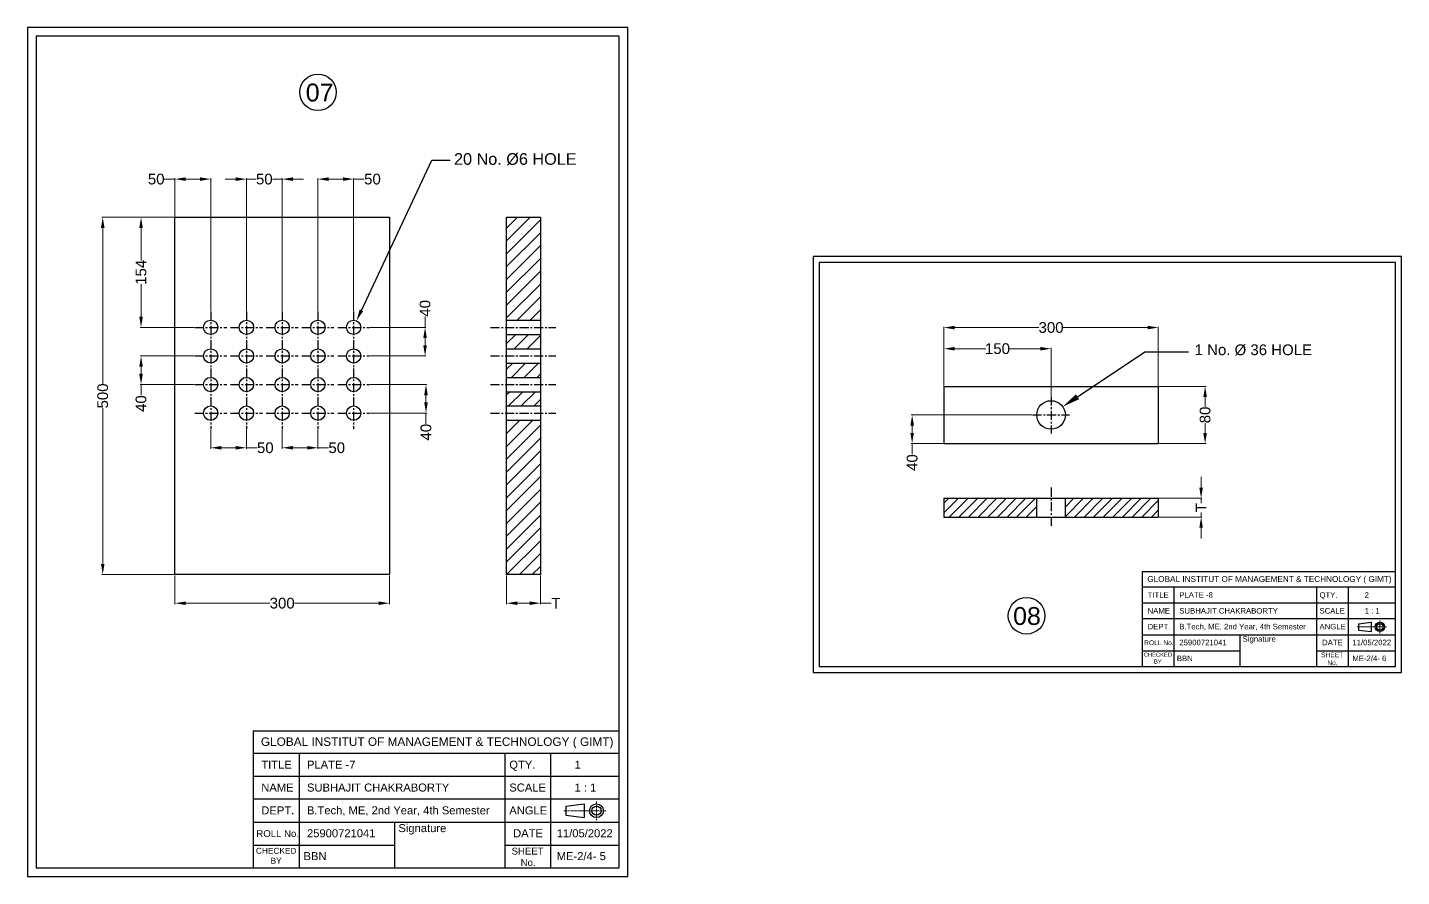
# Model space of a CAD drawing. Header units: millimetres. Extents: x 215 to 15965, y -6575 to 857.
# Drawn here: x 10127 to 12050, y -6526 to -5338 of the extents above; entities that cross this region are included whole.
import ezdxf
from ezdxf import colors
from ezdxf.entities.mleader import LeaderData, LeaderLine
from ezdxf.math import Vec2, Vec3

# ---------------------------------------------------------------- set-up
doc = ezdxf.new("R2010")
doc.units = ezdxf.units.MM
doc.linetypes.add('CENTER', pattern=[50.8, 31.75, -6.35, 6.35, -6.35])
doc.styles.get("Standard").update_dxf_attribs({"font": 'arial.ttf'})
doc.dimstyles.new('BIJU SP. D-LINE', dxfattribs={"dimtxt": 6, "dimasz": 5.5, "dimexe": 1.25, "dimexo": 1, "dimtad": 0, "dimdec": 0, "dimdsep": 46, "dimtxsty": 'Standard', "dimcen": 2.5, "dimclrd": 200, "dimclre": 200, "dimclrt": 256, "dimadec": 0, "dimazin": 0, "dimtm": 1e-09, "dimtfac": 1, "dimtdec": 0, "dimtmove": 0, "dimatfit": 3, "dimfxl": 0, "dimlwd": 13, "dimlwe": 13, "dimarcsym": 0})

# ---------------------------------------------------------------- blocks, each defined once
blk = doc.blocks.new('*D586')
at = {"color": 200, "lineweight": 13, "transparency": 16777216}
for p, q in [((11409.2, -5839.6), (11409.2, -5757.1)), ((11424.2, -5758.3), (11542, -5758.3)), ((11694.2, -5758.3), (11576.3, -5758.3)), ((11709.2, -5839.6), (11709.2, -5757.1))]:
    blk.add_line(p, q, dxfattribs=at)
at = {"color": 200, "transparency": 16777216}
for points in [[(11424.2, -5755.8), (11424.2, -5760.8), (11409.2, -5758.3)], [(11694.2, -5755.8), (11694.2, -5760.8), (11709.2, -5758.3)]]:
    blk.add_solid(points, dxfattribs=at)
at = {"layer": 'Defpoints', "color": 0, "transparency": 16777216}
for p in [(11709.2, -5758.3), (11409.2, -5840.6), (11709.2, -5840.6)]:
    blk.add_point(p, dxfattribs=at)
at = {"transparency": 16777216, "insert": (11559.2, -5758.3), "char_height": 15, "attachment_point": 5}
blk.add_mtext('300', dxfattribs=at)
blk = doc.blocks.new('*D587')
at = {"color": 200, "lineweight": 13, "transparency": 16777216}
for p, q in [((11710.2, -5840.6), (11776.1, -5840.6)), ((11774.8, -5855.6), (11774.8, -5869.2)), ((11774.8, -5905.6), (11774.8, -5891.9)), ((11710.2, -5920.6), (11776.1, -5920.6))]:
    blk.add_line(p, q, dxfattribs=at)
at = {"color": 200, "transparency": 16777216}
for points in [[(11772.3, -5855.6), (11777.3, -5855.6), (11774.8, -5840.6)], [(11772.3, -5905.6), (11777.3, -5905.6), (11774.8, -5920.6)]]:
    blk.add_solid(points, dxfattribs=at)
at = {"layer": 'Defpoints', "color": 0, "transparency": 16777216}
for p in [(11709.2, -5840.6), (11709.2, -5920.6), (11774.8, -5920.6)]:
    blk.add_point(p, dxfattribs=at)
at = {"transparency": 16777216, "insert": (11774.8, -5880.6), "char_height": 15, "attachment_point": 5, "rotation": 90}
blk.add_mtext('80', dxfattribs=at)
blk = doc.blocks.new('*D588')
at = {"color": 200, "lineweight": 13, "transparency": 16777216}
for p, q in [((11409.2, -5839.6), (11409.2, -5786.6)), ((11424.2, -5787.9), (11467.7, -5787.9)), ((11544.2, -5787.9), (11500.6, -5787.9)), ((11559.2, -5853.6), (11559.2, -5786.6))]:
    blk.add_line(p, q, dxfattribs=at)
at = {"color": 200, "transparency": 16777216}
for points in [[(11424.2, -5785.4), (11424.2, -5790.4), (11409.2, -5787.9)], [(11544.2, -5785.4), (11544.2, -5790.4), (11559.2, -5787.9)]]:
    blk.add_solid(points, dxfattribs=at)
at = {"layer": 'Defpoints', "color": 0, "transparency": 16777216}
for p in [(11559.2, -5787.9), (11409.2, -5840.6), (11559.2, -5854.6)]:
    blk.add_point(p, dxfattribs=at)
at = {"transparency": 16777216, "insert": (11484.2, -5787.9), "char_height": 15, "attachment_point": 5}
blk.add_mtext('150', dxfattribs=at)
blk = doc.blocks.new('*D589')
at = {"color": 200, "lineweight": 13, "transparency": 16777216}
for p, q in [((11532.2, -5880.6), (11363.6, -5880.6)), ((11364.8, -5895.6), (11364.8, -5905.6)), ((11408.2, -5920.6), (11363.6, -5920.6)), ((11364.8, -5920.6), (11364.8, -5935.6))]:
    blk.add_line(p, q, dxfattribs=at)
at = {"color": 200, "transparency": 16777216}
for points in [[(11362.3, -5895.6), (11367.3, -5895.6), (11364.8, -5880.6)], [(11362.3, -5905.6), (11367.3, -5905.6), (11364.8, -5920.6)]]:
    blk.add_solid(points, dxfattribs=at)
at = {"layer": 'Defpoints', "color": 0, "transparency": 16777216}
for p in [(11533.2, -5880.6), (11364.8, -5920.6), (11409.2, -5920.6)]:
    blk.add_point(p, dxfattribs=at)
at = {"transparency": 16777216, "insert": (11364.8, -5947.2), "char_height": 15, "attachment_point": 5, "rotation": 90}
blk.add_mtext('40', dxfattribs=at)
blk = doc.blocks.new('*D590')
at = {"color": 200, "lineweight": 13, "transparency": 16777216}
for p, q in [((11769.2, -5982.2), (11769.2, -5967.2)), ((11710.2, -5997.2), (11770.4, -5997.2)), ((11769.2, -5997.2), (11769.2, -6003.8)), ((11769.2, -6023.5), (11769.2, -6016.9)), ((11710.2, -6023.5), (11770.4, -6023.5)), ((11769.2, -6038.5), (11769.2, -6053.5))]:
    blk.add_line(p, q, dxfattribs=at)
at = {"color": 200, "transparency": 16777216}
for points in [[(11766.7, -5982.2), (11771.7, -5982.2), (11769.2, -5997.2)], [(11766.7, -6038.5), (11771.7, -6038.5), (11769.2, -6023.5)]]:
    blk.add_solid(points, dxfattribs=at)
at = {"layer": 'Defpoints', "color": 0, "transparency": 16777216}
for p in [(11709.2, -5997.2), (11709.2, -6023.5), (11769.2, -6023.5)]:
    blk.add_point(p, dxfattribs=at)
at = {"transparency": 16777216, "insert": (11769.2, -6010.3), "char_height": 15, "attachment_point": 5, "rotation": 90}
blk.add_mtext('T', dxfattribs=at)
blk = doc.blocks.new('A$C332B4CF9')
for p, q in [((664, 204), (664, 12)), ((664, 204), (1176, 204)), ((1176, 12), (1176, 204)), ((1176, 172), (664, 172)), ((728, 172), (728, 12)), ((1016, 172), (1016, 12)), ((1080, 172), (1080, 12)), ((1176, 140), (664, 140)), ((1176, 108), (664, 108)), ((1101.4, 98.4), (1127, 101.6)), ((1101.4, 98.4), (1101.4, 85.6)), ((1101.4, 85.6), (1127, 82.4)), ((1127, 101.6), (1127, 82.4)), ((664, 76), (1176, 76)), ((862.1, 12), (862.1, 76)), ((664, 44), (862.1, 44)), ((1016, 44), (1176, 44)), ((664, 12), (1176, 12))]:
    blk.add_line(p, q)
at = {"color": 6, "linetype": 'CENTER', "lineweight": 13, "ltscale": 0.1}
for p, q in [((1098.5, 92), (1157.8, 92)), ((1144.3, 105), (1144.3, 79))]:
    blk.add_line(p, q, dxfattribs=at)
at = {"color": 0}
for points in [[(1188, 0), (1188, 840), (0, 840), (0, 0)], [(1176, 12), (1176, 828), (12, 828), (12, 12)]]:
    blk.add_lwpolyline(points, close=True, dxfattribs=at)
for radius in [9.6, 6.4]:
    blk.add_circle((1144.3, 92), radius)
at = {"attachment_point": 1}
for s, width, insert, char_height in [('GLOBAL INSTITUT OF MANAGEMENT & TECHNOLOGY ( GIMT)', 597.904, (674.6, 194.6), 11.84), ('TITLE', 160, (675.2, 162.1), 11.2), ('PLATE -8', 95.926, (739.2, 162.1), 11.2), ('QTY.', 160, (1022.3, 162.1), 11.2), ('2', 160, (1113.6, 162.1), 11.2), ('NAME', 160, (675.2, 130.1), 11.2), ('SUBHAJIT CHAKRABORTY', 471.098, (739.2, 130.1), 11.2), ('SCALE', 160, (1022.3, 130.1), 11.2), ('1 : 1', 160, (1113.6, 130.1), 11.2), ('DEPT.', 160, (675.2, 98.1), 11.2), ('B.Tech, ME, 2nd Year, 4th Semester ', 499.147, (739.1, 98.2), 11.2), ('ANGLE', 160, (1022.3, 98.1), 11.2), ('ROLL No.', 160, (668.3, 64.8), 9.6), ('25900721041', 160, (739.2, 66.1), 11.2), ('Signature ', 160, (867.1, 73.3), 11.2), ('DATE', 160, (1027.6, 66.1), 11.2), ('11/05/2022', 160, (1088.7, 66.1), 11.2), ('\\pi-17.774;CHECKED\\P\\pi2.7621;BY', 20.087, (685.4, 40.1), 8.32), ('BBN', 160, (734.3, 34.1), 11.2), ('\\pi-14.14871,t110.65129;SHEET \\P\\pi-1.56917,t123.23083;No.', 15.544, (1039.7, 40.3), 9.6), ('ME-2/4- 6', 160, (1088.7, 34.1), 11.2)]:
    blk.add_mtext_dynamic_manual_height_columns(s, width=width, gutter_width=12.5, heights=[0], dxfattribs=dict(at, insert=insert, char_height=char_height))
blk = doc.blocks.new('A$C68CB23D7')
for p, q in [((304, 192), (304, 0)), ((304, 192), (816, 192)), ((816, 0), (816, 192)), ((816, 160), (304, 160)), ((368, 160), (368, 0)), ((656, 160), (656, 0)), ((720, 160), (720, 0)), ((816, 128), (304, 128)), ((816, 96), (304, 96)), ((741.4, 86.4), (767, 89.6)), ((741.4, 86.4), (741.4, 73.6)), ((767, 89.6), (767, 70.4)), ((304, 64), (816, 64)), ((502.1, 0), (502.1, 64)), ((741.4, 73.6), (767, 70.4)), ((304, 32), (502.1, 32)), ((656, 32), (816, 32)), ((304, 0), (816, 0))]:
    blk.add_line(p, q)
at = {"color": 6, "linetype": 'CENTER', "lineweight": 13, "ltscale": 0.1}
for p, q in [((738.5, 80), (797.8, 80)), ((784.3, 93), (784.3, 67))]:
    blk.add_line(p, q, dxfattribs=at)
at = {"color": 0}
for points in [[(-12, -12), (828, -12), (828, 1176), (-12, 1176)], [(0, 0), (816, 0), (816, 1164), (0, 1164)]]:
    blk.add_lwpolyline(points, close=True, dxfattribs=at)
for radius in [9.6, 6.4]:
    blk.add_circle((784.3, 80), radius)
at = {"attachment_point": 1}
for s, width, insert, char_height in [('GLOBAL INSTITUT OF MANAGEMENT & TECHNOLOGY ( GIMT)', 597.904, (314.6, 182.6), 11.84), ('TITLE', 160, (315.2, 150.1), 11.2), ('PLATE -7', 95.926, (379.2, 150.1), 11.2), ('QTY.', 160, (662.3, 150.1), 11.2), ('1', 160, (753.6, 150.1), 11.2), ('NAME', 160, (315.2, 118.1), 11.2), ('SUBHAJIT CHAKRABORTY', 471.098, (379.2, 118.1), 11.2), ('SCALE', 160, (662.3, 118.1), 11.2), ('1 : 1', 160, (753.6, 118.1), 11.2), ('DEPT.', 160, (315.2, 86.1), 11.2), ('B.Tech, ME, 2nd Year, 4th Semester ', 499.147, (379.1, 86.2), 11.2), ('ANGLE', 160, (662.3, 86.1), 11.2), ('Signature ', 160, (507.1, 61.3), 11.2), ('ROLL No.', 160, (308.3, 52.8), 9.6), ('25900721041', 160, (379.2, 54.1), 11.2), ('DATE', 160, (667.6, 54.1), 11.2), ('11/05/2022', 160, (728.7, 54.1), 11.2), ('\\pi-17.774;CHECKED\\P\\pi2.7621;BY', 20.087, (325.4, 28.1), 8.32), ('BBN', 160, (374.3, 22.1), 11.2), ('\\pi-14.14871,t110.65129;SHEET \\P\\pi-1.56917,t123.23083;No.', 15.544, (679.7, 28.3), 9.6), ('ME-2/4- 5', 160, (728.7, 22.1), 11.2)]:
    blk.add_mtext_dynamic_manual_height_columns(s, width=width, gutter_width=12.5, heights=[0], dxfattribs=dict(at, insert=insert, char_height=char_height))
blk = doc.blocks.new('*D593')
at = {"color": 200, "lineweight": 13, "transparency": 16777216}
for p, q in [((10332.1, -5604), (10284.4, -5604)), ((10285.6, -5619), (10285.6, -5664.6)), ((10285.6, -5743), (10285.6, -5697.5)), ((10359.8, -5758), (10284.4, -5758))]:
    blk.add_line(p, q, dxfattribs=at)
at = {"color": 200, "transparency": 16777216}
for points in [[(10283.1, -5619), (10288.1, -5619), (10285.6, -5604)], [(10283.1, -5743), (10288.1, -5743), (10285.6, -5758)]]:
    blk.add_solid(points, dxfattribs=at)
at = {"layer": 'Defpoints', "color": 0, "transparency": 16777216}
for p in [(10333.1, -5604), (10285.6, -5758), (10360.8, -5758)]:
    blk.add_point(p, dxfattribs=at)
at = {"transparency": 16777216, "insert": (10285.6, -5681), "char_height": 15, "attachment_point": 5, "rotation": 90}
blk.add_mtext('154', dxfattribs=at)
blk = doc.blocks.new('*D594')
at = {"color": 200, "lineweight": 13, "transparency": 16777216}
for p, q in [((10683.1, -5758), (10683.1, -5743)), ((10606.5, -5758), (10684.4, -5758)), ((10683.1, -5783), (10683.1, -5773)), ((10606.5, -5798), (10684.4, -5798))]:
    blk.add_line(p, q, dxfattribs=at)
at = {"color": 200, "transparency": 16777216}
for points in [[(10680.6, -5773), (10685.6, -5773), (10683.1, -5758)], [(10680.6, -5783), (10685.6, -5783), (10683.1, -5798)]]:
    blk.add_solid(points, dxfattribs=at)
at = {"layer": 'Defpoints', "color": 0, "transparency": 16777216}
for p in [(10605.5, -5758), (10605.5, -5798), (10683.1, -5798)]:
    blk.add_point(p, dxfattribs=at)
at = {"transparency": 16777216, "insert": (10683.1, -5731.4), "char_height": 15, "attachment_point": 5, "rotation": 90}
blk.add_mtext('40', dxfattribs=at)
blk = doc.blocks.new('*D595')
at = {"color": 200, "lineweight": 13, "transparency": 16777216}
for p, q in [((10606.5, -5838), (10685.6, -5838)), ((10684.4, -5853), (10684.4, -5863)), ((10606.5, -5878), (10685.6, -5878)), ((10684.4, -5878), (10684.4, -5893))]:
    blk.add_line(p, q, dxfattribs=at)
at = {"color": 200, "transparency": 16777216}
for points in [[(10681.9, -5853), (10686.9, -5853), (10684.4, -5838)], [(10681.9, -5863), (10686.9, -5863), (10684.4, -5878)]]:
    blk.add_solid(points, dxfattribs=at)
at = {"layer": 'Defpoints', "color": 0, "transparency": 16777216}
for p in [(10605.5, -5838), (10605.5, -5878), (10684.4, -5878)]:
    blk.add_point(p, dxfattribs=at)
at = {"transparency": 16777216, "insert": (10684.4, -5904.7), "char_height": 15, "attachment_point": 5, "rotation": 90}
blk.add_mtext('40', dxfattribs=at)
blk = doc.blocks.new('*D596')
at = {"color": 200, "lineweight": 13, "transparency": 16777216}
for p, q in [((10333.1, -5550.6), (10318.1, -5550.6)), ((10333.1, -5603), (10333.1, -5549.3)), ((10368.1, -5550.6), (10348.1, -5550.6)), ((10383.1, -5734.7), (10383.1, -5549.3))]:
    blk.add_line(p, q, dxfattribs=at)
at = {"color": 200, "transparency": 16777216}
for points in [[(10348.1, -5548.1), (10348.1, -5553.1), (10333.1, -5550.6)], [(10368.1, -5548.1), (10368.1, -5553.1), (10383.1, -5550.6)]]:
    blk.add_solid(points, dxfattribs=at)
at = {"layer": 'Defpoints', "color": 0, "transparency": 16777216}
for p in [(10383.1, -5550.6), (10333.1, -5604), (10383.1, -5735.7)]:
    blk.add_point(p, dxfattribs=at)
at = {"transparency": 16777216, "insert": (10306.8, -5550.6), "char_height": 15, "attachment_point": 5}
blk.add_mtext('50', dxfattribs=at)
blk = doc.blocks.new('*D597')
at = {"color": 200, "lineweight": 13, "transparency": 16777216}
for p, q in [((10418.1, -5550.6), (10403.1, -5550.6)), ((10433.1, -5734.7), (10433.1, -5549.3)), ((10433.1, -5550.6), (10446.8, -5550.6)), ((10483.1, -5550.6), (10469.5, -5550.6)), ((10483.1, -5734.7), (10483.1, -5549.3)), ((10498.1, -5550.6), (10513.1, -5550.6))]:
    blk.add_line(p, q, dxfattribs=at)
at = {"color": 200, "transparency": 16777216}
for points in [[(10418.1, -5548.1), (10418.1, -5553.1), (10433.1, -5550.6)], [(10498.1, -5548.1), (10498.1, -5553.1), (10483.1, -5550.6)]]:
    blk.add_solid(points, dxfattribs=at)
at = {"layer": 'Defpoints', "color": 0, "transparency": 16777216}
for p in [(10483.1, -5550.6), (10433.1, -5735.7), (10483.1, -5735.7)]:
    blk.add_point(p, dxfattribs=at)
at = {"transparency": 16777216, "insert": (10458.1, -5550.6), "char_height": 15, "attachment_point": 5}
blk.add_mtext('50', dxfattribs=at)
blk = doc.blocks.new('*D598')
at = {"color": 200, "lineweight": 13, "transparency": 16777216}
for p, q in [((10533.1, -5734.7), (10533.1, -5549.3)), ((10548.1, -5550.6), (10568.1, -5550.6)), ((10583.1, -5734.7), (10583.1, -5549.3)), ((10583.1, -5550.6), (10598.1, -5550.6))]:
    blk.add_line(p, q, dxfattribs=at)
at = {"color": 200, "transparency": 16777216}
for points in [[(10548.1, -5548.1), (10548.1, -5553.1), (10533.1, -5550.6)], [(10568.1, -5548.1), (10568.1, -5553.1), (10583.1, -5550.6)]]:
    blk.add_solid(points, dxfattribs=at)
at = {"layer": 'Defpoints', "color": 0, "transparency": 16777216}
for p in [(10583.1, -5550.6), (10533.1, -5735.7), (10583.1, -5735.7)]:
    blk.add_point(p, dxfattribs=at)
at = {"transparency": 16777216, "insert": (10609.5, -5550.6), "char_height": 15, "attachment_point": 5}
blk.add_mtext('50', dxfattribs=at)
blk = doc.blocks.new('*D599')
at = {"color": 200, "lineweight": 13, "transparency": 16777216}
for p, q in [((10333.1, -6105), (10333.1, -6145.3)), ((10633.1, -6105), (10633.1, -6145.3)), ((10348.1, -6144), (10466, -6144)), ((10618.1, -6144), (10500.3, -6144))]:
    blk.add_line(p, q, dxfattribs=at)
at = {"color": 200, "transparency": 16777216}
for points in [[(10348.1, -6141.5), (10348.1, -6146.5), (10333.1, -6144)], [(10618.1, -6141.5), (10618.1, -6146.5), (10633.1, -6144)]]:
    blk.add_solid(points, dxfattribs=at)
at = {"layer": 'Defpoints', "color": 0, "transparency": 16777216}
for p in [(10333.1, -6104), (10633.1, -6104), (10633.1, -6144)]:
    blk.add_point(p, dxfattribs=at)
at = {"transparency": 16777216, "insert": (10483.1, -6144), "char_height": 15, "attachment_point": 5}
blk.add_mtext('300', dxfattribs=at)
blk = doc.blocks.new('*D600')
at = {"color": 200, "lineweight": 13, "transparency": 16777216}
for p, q in [((10332.1, -5604), (10230.7, -5604)), ((10232, -5619), (10232, -5836.9)), ((10232, -6089), (10232, -5871.2)), ((10332.1, -6104), (10230.7, -6104))]:
    blk.add_line(p, q, dxfattribs=at)
at = {"color": 200, "transparency": 16777216}
for points in [[(10229.5, -5619), (10234.5, -5619), (10232, -5604)], [(10229.5, -6089), (10234.5, -6089), (10232, -6104)]]:
    blk.add_solid(points, dxfattribs=at)
at = {"layer": 'Defpoints', "color": 0, "transparency": 16777216}
for p in [(10333.1, -5604), (10232, -6104), (10333.1, -6104)]:
    blk.add_point(p, dxfattribs=at)
at = {"transparency": 16777216, "insert": (10232, -5854), "char_height": 15, "attachment_point": 5, "rotation": 90}
blk.add_mtext('500', dxfattribs=at)
blk = doc.blocks.new('*D601')
at = {"color": 200, "lineweight": 13, "transparency": 16777216}
for p, q in [((10383.1, -5901.4), (10383.1, -5927.8)), ((10433.1, -5901.4), (10433.1, -5927.8)), ((10398.1, -5926.5), (10418.1, -5926.5)), ((10433.1, -5926.5), (10448.1, -5926.5))]:
    blk.add_line(p, q, dxfattribs=at)
at = {"color": 200, "transparency": 16777216}
for points in [[(10398.1, -5924), (10398.1, -5929), (10383.1, -5926.5)], [(10418.1, -5924), (10418.1, -5929), (10433.1, -5926.5)]]:
    blk.add_solid(points, dxfattribs=at)
at = {"layer": 'Defpoints', "color": 0, "transparency": 16777216}
for p in [(10383.1, -5900.4), (10433.1, -5900.4), (10433.1, -5926.5)]:
    blk.add_point(p, dxfattribs=at)
at = {"transparency": 16777216, "insert": (10459.5, -5926.5), "char_height": 15, "attachment_point": 5}
blk.add_mtext('50', dxfattribs=at)
blk = doc.blocks.new('*D602')
at = {"color": 200, "lineweight": 13, "transparency": 16777216}
for p, q in [((10483.1, -5901.4), (10483.1, -5927.8)), ((10533.1, -5901.4), (10533.1, -5927.8)), ((10498.1, -5926.5), (10518.1, -5926.5)), ((10533.1, -5926.5), (10548.1, -5926.5))]:
    blk.add_line(p, q, dxfattribs=at)
at = {"color": 200, "transparency": 16777216}
for points in [[(10498.1, -5924), (10498.1, -5929), (10483.1, -5926.5)], [(10518.1, -5924), (10518.1, -5929), (10533.1, -5926.5)]]:
    blk.add_solid(points, dxfattribs=at)
at = {"layer": 'Defpoints', "color": 0, "transparency": 16777216}
for p in [(10483.1, -5900.4), (10533.1, -5900.4), (10533.1, -5926.5)]:
    blk.add_point(p, dxfattribs=at)
at = {"transparency": 16777216, "insert": (10559.5, -5926.5), "char_height": 15, "attachment_point": 5}
blk.add_mtext('50', dxfattribs=at)
blk = doc.blocks.new('*D603')
at = {"color": 200, "lineweight": 13, "transparency": 16777216}
for p, q in [((10359.8, -5798), (10284.4, -5798)), ((10285.6, -5813), (10285.6, -5823)), ((10359.8, -5838), (10284.4, -5838)), ((10285.6, -5838), (10285.6, -5853))]:
    blk.add_line(p, q, dxfattribs=at)
at = {"color": 200, "transparency": 16777216}
for points in [[(10283.1, -5813), (10288.1, -5813), (10285.6, -5798)], [(10283.1, -5823), (10288.1, -5823), (10285.6, -5838)]]:
    blk.add_solid(points, dxfattribs=at)
at = {"layer": 'Defpoints', "color": 0, "transparency": 16777216}
for p in [(10360.8, -5798), (10285.6, -5838), (10360.8, -5838)]:
    blk.add_point(p, dxfattribs=at)
at = {"transparency": 16777216, "insert": (10285.6, -5864.7), "char_height": 15, "attachment_point": 5, "rotation": 90}
blk.add_mtext('40', dxfattribs=at)
blk = doc.blocks.new('*D604')
at = {"color": 200, "lineweight": 13, "transparency": 16777216}
for p, q in [((10797.2, -6105), (10797.2, -6145.3)), ((10844.6, -6105), (10844.6, -6145.3)), ((10812.2, -6144), (10829.6, -6144)), ((10844.6, -6144), (10859.6, -6144))]:
    blk.add_line(p, q, dxfattribs=at)
at = {"color": 200, "transparency": 16777216}
for points in [[(10812.2, -6141.5), (10812.2, -6146.5), (10797.2, -6144)], [(10829.6, -6141.5), (10829.6, -6146.5), (10844.6, -6144)]]:
    blk.add_solid(points, dxfattribs=at)
at = {"layer": 'Defpoints', "color": 0, "transparency": 16777216}
for p in [(10797.2, -6104), (10844.6, -6104), (10844.6, -6144)]:
    blk.add_point(p, dxfattribs=at)
at = {"transparency": 16777216, "insert": (10866.2, -6144), "char_height": 15, "attachment_point": 5}
blk.add_mtext('T', dxfattribs=at)

msp = doc.modelspace()

# ---------------------------------------------------------------- hatches: boundary and pattern name
at = {"true_color": 0x58ba48}
h = msp.add_hatch(dxfattribs=at)
h.set_pattern_fill('ANSI31', color=85, scale=4)
h.set_pattern_definition([(45, (-250.99, 0), (-8.980256, 8.980256), [])])
h.paths.add_polyline_path([(10844.6, -5604), (10797.2, -5604), (10797.2, -5748), (10844.6, -5748)])
h.paths.add_polyline_path([(10844.6, -5788), (10844.6, -5768), (10797.2, -5768), (10797.2, -5788)])
h.paths.add_polyline_path([(10844.6, -5828), (10844.6, -5808), (10797.2, -5808), (10797.2, -5828)])
h.paths.add_polyline_path([(10844.6, -5868), (10844.6, -5848), (10797.2, -5848), (10797.2, -5868)])
h.paths.add_polyline_path([(10844.6, -5888), (10797.2, -5888), (10797.2, -6104), (10844.6, -6104)])
h = msp.add_hatch(dxfattribs=at)
h.set_pattern_fill('ANSI31', color=85, scale=3)
h.set_pattern_definition([(45, (-300.263, 0), (-6.735192, 6.735192), [])])
h.paths.add_polyline_path([(11539.2, -6023.5), (11539.2, -5997.2), (11409.2, -5997.2), (11409.2, -6023.5)])
h.paths.add_polyline_path([(11579.2, -5997.2), (11579.2, -6023.5), (11709.2, -6023.5), (11709.2, -5997.2)])

# ---------------------------------------------------------------- linework, layer by layer
for p, q in [((10333.1, -5604), (10633.1, -5604)), ((10333.1, -6104), (10333.1, -5604)), ((10633.1, -5604), (10633.1, -6104)), ((10797.2, -6104), (10797.2, -5604)), ((10797.2, -5604), (10844.6, -5604)), ((10844.6, -5604), (10844.6, -6104)), ((10797.2, -5748), (10844.6, -5748)), ((10797.2, -5768), (10844.6, -5768)), ((10797.2, -5788), (10844.6, -5788)), ((10797.2, -5808), (10844.6, -5808)), ((10797.2, -5828), (10844.6, -5828)), ((11409.2, -5840.6), (11709.2, -5840.6)), ((11409.2, -5840.6), (11409.2, -5920.6)), ((11709.2, -5840.6), (11709.2, -5920.6)), ((10797.2, -5848), (10844.6, -5848)), ((10797.2, -5868), (10844.6, -5868)), ((10797.2, -5888), (10844.6, -5888)), ((11409.2, -5920.6), (11709.2, -5920.6)), ((11409.2, -5997.2), (11709.2, -5997.2)), ((11409.2, -5997.2), (11409.2, -6023.5)), ((11539.2, -6023.5), (11539.2, -5997.2)), ((11579.2, -6023.5), (11579.2, -5997.2)), ((11709.2, -5997.2), (11709.2, -6023.5)), ((11409.2, -6023.5), (11709.2, -6023.5)), ((10633.1, -6104), (10333.1, -6104)), ((10844.6, -6104), (10797.2, -6104))]:
    msp.add_line(p, q)
at = {"color": 1, "linetype": 'CENTER', "ltscale": 0.4}
for p, q in [((10383.1, -5735.7), (10383.1, -5780.4)), ((10433.1, -5735.7), (10433.1, -5780.4)), ((10483.1, -5735.7), (10483.1, -5780.4)), ((10533.1, -5735.7), (10533.1, -5780.4)), ((10583.1, -5735.7), (10583.1, -5780.4)), ((10360.8, -5758), (10405.5, -5758)), ((10410.8, -5758), (10455.5, -5758)), ((10460.8, -5758), (10505.5, -5758)), ((10510.8, -5758), (10555.5, -5758)), ((10560.8, -5758), (10605.5, -5758)), ((10774.8, -5758), (10866.1, -5758)), ((10383.1, -5775.7), (10383.1, -5820.4)), ((10433.1, -5775.7), (10433.1, -5820.4)), ((10483.1, -5775.7), (10483.1, -5820.4)), ((10533.1, -5775.7), (10533.1, -5820.4)), ((10583.1, -5775.7), (10583.1, -5820.4)), ((10360.8, -5798), (10405.5, -5798)), ((10410.8, -5798), (10455.5, -5798)), ((10460.8, -5798), (10505.5, -5798)), ((10510.8, -5798), (10555.5, -5798)), ((10560.8, -5798), (10605.5, -5798)), ((10774.8, -5798), (10866.1, -5798)), ((10383.1, -5815.7), (10383.1, -5860.4)), ((10433.1, -5815.7), (10433.1, -5860.4)), ((10483.1, -5815.7), (10483.1, -5860.4)), ((10533.1, -5815.7), (10533.1, -5860.4)), ((10583.1, -5815.7), (10583.1, -5860.4)), ((10360.8, -5838), (10405.5, -5838)), ((10410.8, -5838), (10455.5, -5838)), ((10460.8, -5838), (10505.5, -5838)), ((10510.8, -5838), (10555.5, -5838)), ((10560.8, -5838), (10605.5, -5838)), ((10774.8, -5838), (10866.1, -5838)), ((10383.1, -5855.7), (10383.1, -5900.4)), ((10433.1, -5855.7), (10433.1, -5900.4)), ((10483.1, -5855.7), (10483.1, -5900.4)), ((10533.1, -5855.7), (10533.1, -5900.4)), ((10583.1, -5855.7), (10583.1, -5900.4)), ((11559.2, -5854.6), (11559.2, -5906.6)), ((10360.8, -5878), (10405.5, -5878)), ((10410.8, -5878), (10455.5, -5878)), ((10460.8, -5878), (10505.5, -5878)), ((10510.8, -5878), (10555.5, -5878)), ((10560.8, -5878), (10605.5, -5878)), ((10774.8, -5878), (10866.1, -5878)), ((11533.2, -5880.6), (11585.2, -5880.6)), ((11559.2, -5982.3), (11559.2, -6038.2))]:
    msp.add_line(p, q, dxfattribs=at)
for centre, radius in [((10533.2, -5429.1), 25.6), ((10383.1, -5758), 10), ((10433.1, -5758), 10), ((10483.1, -5758), 10), ((10533.1, -5758), 10), ((10583.1, -5758), 10), ((10383.1, -5798), 10), ((10433.1, -5798), 10), ((10483.1, -5798), 10), ((10533.1, -5798), 10), ((10583.1, -5798), 10), ((10383.1, -5838), 10), ((10433.1, -5838), 10), ((10483.1, -5838), 10), ((10533.1, -5838), 10), ((10583.1, -5838), 10), ((11559.2, -5880.6), 20), ((10383.1, -5878), 10), ((10433.1, -5878), 10), ((10483.1, -5878), 10), ((10533.1, -5878), 10), ((10583.1, -5878), 10), ((11524.9, -6161.6), 25.6)]:
    msp.add_circle(centre, radius)

# ---------------------------------------------------------------- block references
msp.add_blockref('A$C68CB23D7', (10138.7, -6514.4))
at = {"xscale": 0.6930000000000001, "yscale": 0.6930000000000001, "zscale": 0.6930000000000001}
msp.add_blockref('A$C332B4CF9', (11226.4, -6240.9), dxfattribs=at)

# ---------------------------------------------------------------- texts
at = {"attachment_point": 1}
for s, width, insert, char_height in [('07', 42.736, (10516.1, -5416.9), 25), ('20 No. %%C6 HOLE', 277.891, (10723.6, -5514.3), 16.25), ('1 No. %%C 36 HOLE', 351.701, (11760.2, -5781.9), 15), ('08', 42.736, (11506.1, -6149.4), 25)]:
    msp.add_mtext_dynamic_manual_height_columns(s, width=width, gutter_width=12.5, heights=[0], dxfattribs=dict(at, insert=insert, char_height=char_height))

# ---------------------------------------------------------------- dimensions: what is measured, and where the dimension line sits
for base, p1, p2, picture, middle in [((10383.1, -5550.6), (10333.1, -5604), (10383.1, -5735.7), '*D596', (10306.8, -5550.6)), ((10483.1, -5550.6), (10433.1, -5735.7), (10483.1, -5735.7), '*D597', (10458.1, -5550.6))]:
    dim = msp.add_linear_dim(base=base, p1=p1, p2=p2, dimstyle='BIJU SP. D-LINE', override={"dimtxt": 15, "dimasz": 15})
    dim.commit()
    dim.dimension.update_dxf_attribs({"geometry": picture, "text_midpoint": middle, "dimtype": 160})
for base, p1, p2, picture, middle in [((10583.1, -5550.6), (10533.1, -5735.7), (10583.1, -5735.7), '*D598', (10609.5, -5550.6)), ((11709.2, -5758.3), (11409.2, -5840.6), (11709.2, -5840.6), '*D586', (11559.2, -5758.3)), ((11559.2, -5787.9), (11409.2, -5840.6), (11559.2, -5854.6), '*D588', (11484.2, -5787.9)), ((10433.1, -5926.5), (10383.1, -5900.4), (10433.1, -5900.4), '*D601', (10459.5, -5926.5)), ((10533.1, -5926.5), (10483.1, -5900.4), (10533.1, -5900.4), '*D602', (10559.5, -5926.5)), ((10633.1, -6144), (10333.1, -6104), (10633.1, -6104), '*D599', (10483.1, -6144))]:
    dim = msp.add_linear_dim(base=base, p1=p1, p2=p2, dimstyle='BIJU SP. D-LINE', override={"dimtxt": 15, "dimasz": 15})
    dim.commit()
    dim.dimension.update_dxf_attribs({"geometry": picture, "text_midpoint": middle})
for base, p1, p2, picture, middle in [((10232, -6104), (10333.1, -5604), (10333.1, -6104), '*D600', (10232, -5854)), ((10285.6, -5758), (10333.1, -5604), (10360.8, -5758), '*D593', (10285.6, -5681)), ((10285.6, -5838), (10360.8, -5798), (10360.8, -5838), '*D603', (10285.6, -5864.7)), ((10684.4, -5878), (10605.5, -5838), (10605.5, -5878), '*D595', (10684.4, -5904.7)), ((11774.8, -5920.6), (11709.2, -5840.6), (11709.2, -5920.6), '*D587', (11774.8, -5880.6)), ((11364.8, -5920.6), (11533.2, -5880.6), (11409.2, -5920.6), '*D589', (11364.8, -5947.2))]:
    dim = msp.add_linear_dim(base=base, p1=p1, p2=p2, angle=90, dimstyle='BIJU SP. D-LINE', override={"dimtxt": 15, "dimasz": 15})
    dim.commit()
    dim.dimension.update_dxf_attribs({"geometry": picture, "text_midpoint": middle})
dim = msp.add_linear_dim(base=(10683.1, -5798), p1=(10605.5, -5758), p2=(10605.5, -5798), angle=90, dimstyle='BIJU SP. D-LINE', override={"dimtxt": 15, "dimasz": 15})
dim.commit()
dim.dimension.update_dxf_attribs({"geometry": '*D594', "text_midpoint": (10683.1, -5731.4), "dimtype": 160})
dim = msp.add_linear_dim(base=(11769.2, -6023.5), p1=(11709.2, -5997.2), p2=(11709.2, -6023.5), angle=90, text='T', dimstyle='BIJU SP. D-LINE', override={"dimtxt": 15, "dimasz": 15})
dim.commit()
dim.dimension.update_dxf_attribs({"geometry": '*D590', "text_midpoint": (11769.2, -6010.3)})
dim = msp.add_linear_dim(base=(10844.6, -6144), p1=(10797.2, -6104), p2=(10844.6, -6104), text='T', dimstyle='BIJU SP. D-LINE', override={"dimtxt": 15, "dimasz": 15})
dim.commit()
dim.dimension.update_dxf_attribs({"geometry": '*D604', "text_midpoint": (10866.2, -6144), "dimtype": 160})

# ---------------------------------------------------------------- leaders
ml = msp.add_multileader_mtext('Standard')
ml.set_content('', color=256)
ml.set_leader_properties(color=6)
ml.build(insert=Vec2(0, 0))
ml.multileader.update_dxf_attribs({"arrow_head_size": 16.2})
ctx = ml.context
ctx.base_point, ctx.char_height, ctx.arrow_head_size, ctx.landing_gap_size, ctx.plane_origin = Vec3(10718.1, -5524.3), 2.6, 16.2, 1.3, Vec3(10552, -5599.9)
notes = []
notes.append((ctx, [(0, (1, 1, 0), (10692.4, -5524.3), (1, 0), 25.7, [(0, [(10587.1, -5748.9)], 0, [])])]))
ctx.mtext.insert, ctx.mtext.flow_direction = Vec3(10719.4, -5523), 5
ml = msp.add_multileader_mtext('Standard')
ml.set_content('', color=256)
ml.set_leader_properties(color=6)
ml.build(insert=Vec2(0, 0))
ml.multileader.update_dxf_attribs({"arrow_head_size": 25})
ctx = ml.context
ctx.base_point, ctx.arrow_head_size, ctx.plane_origin = Vec3(11751.7, -5792.3), 25, Vec3(11494.5, -5838.1)
notes.append((ctx, [(0, (1, 1, 0), (11690.4, -5792.3), (1, 0), 61.2, [(0, [(11575.5, -5869)], 0, [])])]))
ctx.mtext.insert, ctx.mtext.flow_direction = Vec3(11753.7, -5790.3), 5
for ctx, leaders in notes:
    for number, flags, end, landing, length, lines in leaders:
        leader = LeaderData()
        leader.index, (leader.has_last_leader_line, leader.has_dogleg_vector, leader.attachment_direction) = number, flags
        leader.last_leader_point, leader.dogleg_vector, leader.dogleg_length = Vec3(end), Vec3(landing), length
        for number, points, colour, breaks in lines:
            line = LeaderLine()
            line.index, line.vertices, line.color, line.breaks = number, Vec3.list(points), colors.encode_raw_color(colour), breaks
            leader.lines.append(line)
        ctx.leaders.append(leader)

doc.saveas('drawing.dxf')
